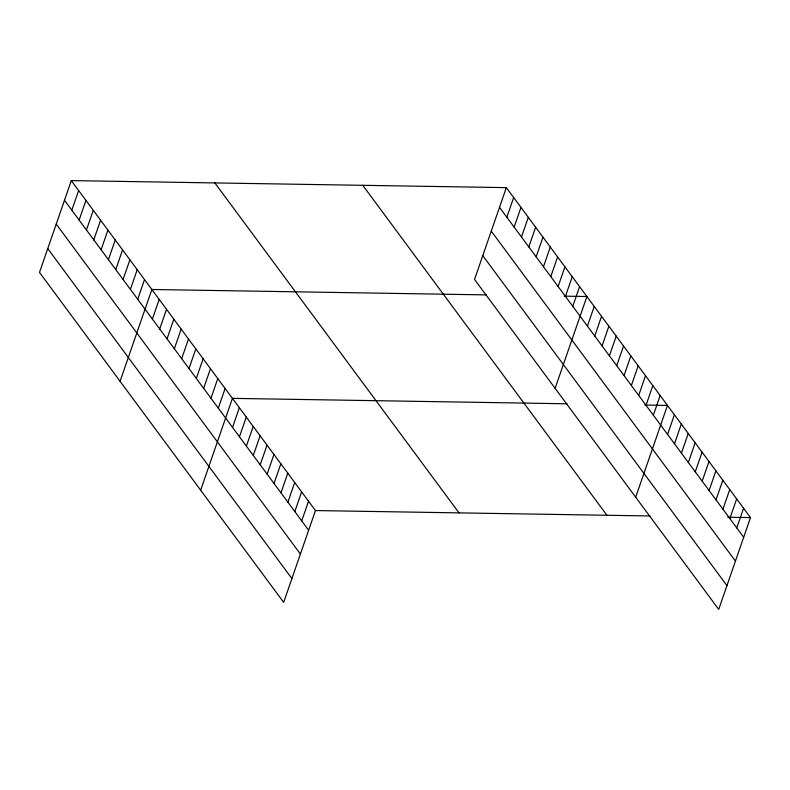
<?xml version="1.0" encoding="UTF-8"?>
<svg xmlns="http://www.w3.org/2000/svg" width="790" height="790" viewBox="0 0 790 790"><rect width="100%" height="100%" fill="white"/><g stroke="black" fill="none" stroke-linecap="round" stroke-linejoin="round"><path stroke-width="1.19" d="M71.288 180.604L39.5 272.412L283.669 602.365L315.457 510.557L71.288 180.604L506.331 187.635L750.5 517.588L718.712 609.396L474.543 279.443L506.331 187.635M71.801 210.189L78.615 190.499M79.128 220.084L85.942 200.403M86.446 229.989L93.269 210.298M93.773 239.883L100.597 220.193M101.1 249.778L107.914 230.097M108.428 259.683L115.241 239.992M115.755 269.578L122.569 249.887M123.072 279.472L129.896 259.791M130.399 289.377L137.213 269.686M137.727 299.272L144.54 279.591M120.07 381.293L151.868 289.486L486.413 294.897M152.371 319.071L159.195 299.38M159.698 328.966L166.522 309.285M167.026 338.871L173.839 319.18M174.353 348.765L181.167 329.084M181.67 358.67L188.494 338.979M188.998 368.565L195.821 348.874M196.325 378.459L203.139 358.779M203.652 388.364L210.466 368.673M210.979 398.259L217.793 378.568M218.297 408.154L225.12 388.473M200.65 490.185L232.438 398.367L566.993 403.779M232.546 427.41L239.36 407.719M239.459 436.751L246.283 417.071M246.381 446.103L253.195 426.412M253.294 455.455L260.117 435.764M260.216 464.797L267.03 445.116M267.139 474.148L273.952 454.457M274.051 483.5L280.865 463.809M280.973 492.841L287.787 473.161M287.886 502.193L294.709 482.502M294.808 511.545L301.622 491.854M301.721 520.887L308.544 501.206M506.844 217.22L513.658 197.53M514.162 227.115L520.985 207.434M521.489 237.02L528.312 217.329M528.816 246.915L535.63 227.234M536.143 256.819L542.957 237.128M543.471 266.714L550.284 247.023M550.788 276.609L557.612 256.928M558.115 286.513L564.929 266.822M565.442 296.408L572.256 276.727M572.77 306.313L579.583 286.622M555.113 388.334L586.911 296.517L564.179 296.151M587.414 326.102L594.238 306.421M594.742 336.007L601.555 316.316M602.069 345.901L608.883 326.211M609.396 355.796L616.21 336.115M616.713 365.701L623.537 346.01M624.041 375.596L630.855 355.915M631.368 385.5L638.182 365.81M638.695 395.395L645.509 375.704M646.013 405.29L652.836 385.609M653.34 415.194L660.154 395.504M635.693 497.216L667.481 405.408L644.749 405.033M667.58 434.441L674.403 414.75M674.502 443.792L681.316 424.102M681.424 453.134L688.238 433.453M688.337 462.486L695.161 442.795M695.259 471.837L702.073 452.147M702.172 481.179L708.995 461.498M709.094 490.531L715.908 470.84M716.007 499.882L722.83 480.192M722.929 509.224L729.743 489.543M729.851 518.576L736.665 498.895M736.764 527.927L743.578 508.237M315.457 510.557L650.002 515.959M727.768 517.223L750.5 517.588M499.517 207.326L743.686 537.269M491.271 231.124L735.441 561.078M482.779 255.644L726.948 585.597M362.768 185.314L606.937 515.268M214.86 182.925L459.02 512.878M64.474 200.285L308.643 530.238M56.238 224.093L300.397 554.037M47.746 248.613L291.905 578.566"/></g></svg>
